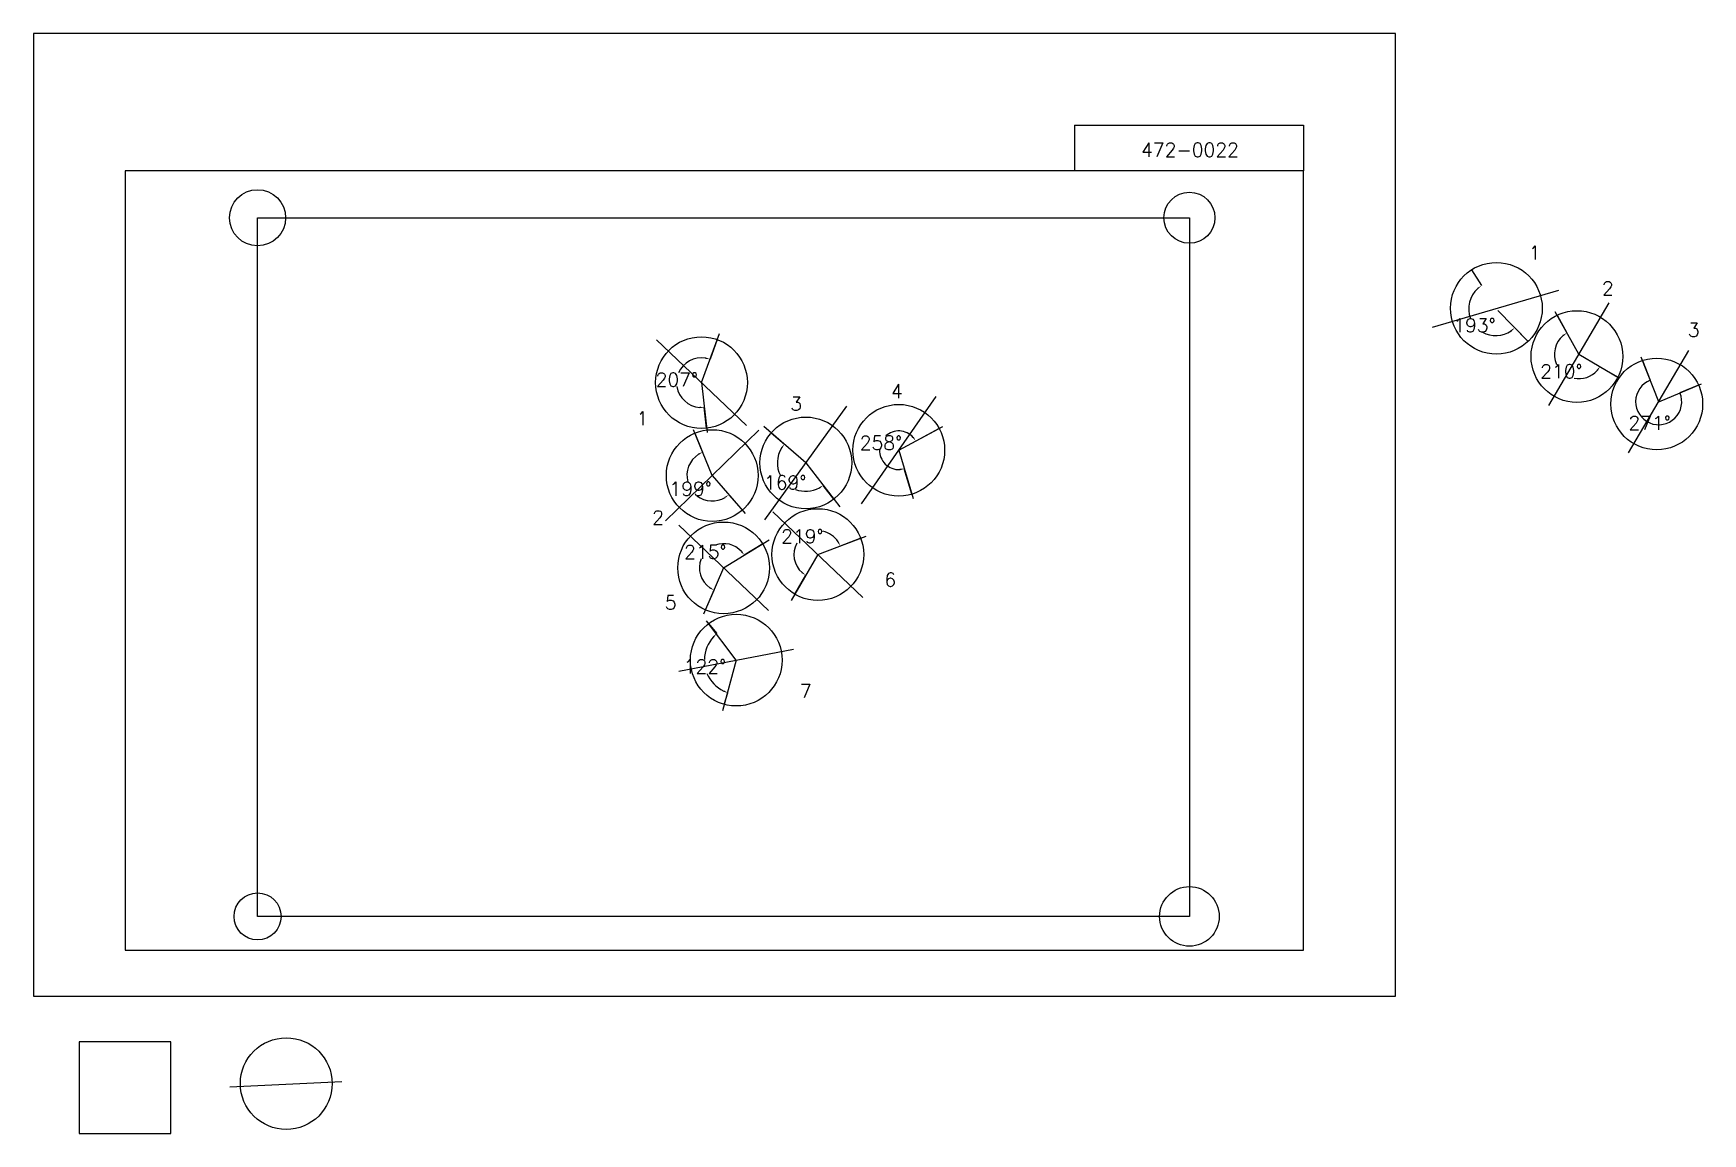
# Model space of a CAD drawing. Extents: x 0 to 1819984, y -150000 to 1050000.
import ezdxf

# ---------------------------------------------------------------- set-up
doc = ezdxf.new("R2010")
doc.units = 0
doc.header["$MEASUREMENT"] = 0
doc.layers.get('0').update_dxf_attribs({"linetype": 'CONTINUOUS'})
doc.layers.get('Defpoints').update_dxf_attribs({"linetype": 'CONTINUOUS'})
for name, color, linetype in [('_0-0_', 7, 'CONTINUOUS'), ('_0-1_V-nasSTD', 7, 'CONTINUOUS'), ('_0-2_番号', 7, 'CONTINUOUS'), ('ADD_LINE', 7, 'CONTINUOUS'), ('文字', 7, 'CONTINUOUS')]:
    doc.layers.add(name, color=color, linetype=linetype)
doc.layers.add('位置合わせ用', color=7, linetype='CONTINUOUS', plot=False)
doc.styles.get("Standard").update_dxf_attribs({"font": 'txt', "height": 15000, "bigfont": 'bigfont.shx'})
doc.dimstyles.get("Standard").update_dxf_attribs({"dimtxt": 0.18, "dimasz": 0.18, "dimexe": 0.18, "dimexo": 0.0625, "dimgap": 0.09, "dimtad": 0, "dimtih": 1, "dimtoh": 1, "dimdec": 4, "dimzin": 0, "dimdsep": 46, "dimtxsty": 'Standard', "dimcen": 0.09, "dimadec": 0, "dimazin": 0, "dimtfac": 1, "dimtdec": 4, "dimtofl": 0, "dimtmove": 0, "dimatfit": 3, "dimfxl": 1, "dimtolj": 1, "dimtzin": 0, "dimarcsym": 0})
picture_1 = doc.add_image_def('image1.jpg', size_in_pixel=(800, 600))

# ---------------------------------------------------------------- blocks, each defined once
blk = doc.blocks.new('-000-CCURVE_ORG002')
at = {"layer": '_0-0_', "color": 5, "linetype": 'Continuous'}
for p, q in [((30, -10), (10, -10)), ((10, -10), (10, -30)), ((30, -30), (30, -10)), ((10, -30), (30, -30))]:
    blk.add_line(p, q, dxfattribs=at)
blk = doc.blocks.new('-008-$$ATRU$$11$$背景色$$色$$0_0_0')
at = {"layer": '_0-2_番号'}
blk.add_blockref('-000-CCURVE_ORG002', (0, 0), dxfattribs=at)
blk = doc.blocks.new('*D27')
at = {"color": 0, "linetype": 'Continuous', "lineweight": -2}
for p, q in [((1568104, 792245), (1578880, 774840)), ((1629640, 714000), (1615070, 728792))]:
    blk.add_line(p, q, dxfattribs=at)
for start, end in [(131.496881, 201.309321), (240.743794, 304.832348)]:
    blk.add_arc((1594392, 749786), 29468, start, end, dxfattribs=at)
at = {"color": 0}
for points in [[(1575365, 771189), (1574370, 772526), (1578880, 774841)], [(1611756, 724957), (1610691, 726240), (1615070, 728792)]]:
    blk.add_solid(points, dxfattribs=at)
at = {"layer": 'Defpoints', "color": 0}
for p in [(1568104, 792245), (1565088, 746690), (1594392, 749786), (1629640, 714000)]:
    blk.add_point(p, dxfattribs=at)
at = {"color": 0, "linetype": 'Continuous', "insert": (1571223, 731578), "char_height": 15000, "attachment_point": 5}
blk.add_mtext('\\A1;193%%d', dxfattribs=at)
blk = doc.blocks.new('*D28')
at = {"color": 0, "linetype": 'Continuous', "lineweight": -2}
for p, q in [((1661270, 742552), (1672046, 723311)), ((1727583, 674939), (1708054, 686470))]:
    blk.add_line(p, q, dxfattribs=at)
for start, end in [(130.005432, 204.698825), (258.553097, 318.68482)]:
    blk.add_arc((1685082, 700035), 26678, start, end, dxfattribs=at)
at = {"color": 0}
for points in [[(1668405, 719784), (1667458, 721156), (1672046, 723311)], [(1705795, 681933), (1704445, 682911), (1708054, 686470)]]:
    blk.add_solid(points, dxfattribs=at)
at = {"layer": 'Defpoints', "color": 0}
for p in [(1661270, 742552), (1658755, 695717), (1685082, 700035), (1727583, 674939)]:
    blk.add_point(p, dxfattribs=at)
at = {"color": 0, "linetype": 'Continuous', "insert": (1666003, 681387), "char_height": 15000, "attachment_point": 5}
blk.add_mtext('\\A1;210%%d', dxfattribs=at)
blk = doc.blocks.new('*D31')
at = {"layer": 'ADD_LINE', "color": 0, "linetype": 'Continuous', "lineweight": -2}
for p, q in [((1754468, 693292), (1762933, 671691)), ((1815520, 666412), (1795295, 657972))]:
    blk.add_line(p, q, dxfattribs=at)
blk.add_arc((1772102, 648293), 25131, 111.399612, 22.651687, dxfattribs=at)
at = {"layer": 'ADD_LINE', "color": 0}
for points in [[(1762933, 671691), (1762933, 671692), (1762933, 671692)], [(1795295, 657972), (1795295, 657972), (1795295, 657972)]]:
    blk.add_solid(points, dxfattribs=at)
at = {"layer": 'Defpoints', "color": 0}
for p in [(1754468, 693293), (1815520, 666412), (1772102, 648293), (1781612, 625030)]:
    blk.add_point(p, dxfattribs=at)
at = {"layer": 'ADD_LINE', "color": 0, "linetype": 'Continuous', "insert": (1762293, 625154), "char_height": 15000, "attachment_point": 5}
blk.add_mtext('\\A1;271%%d', dxfattribs=at)
blk = doc.blocks.new('*D282')
at = {"color": 0, "linetype": 'Continuous', "lineweight": -2}
for p, q in [((745622, 716034), (737760, 694533)), ((734070, 619391), (731497, 642139))]:
    blk.add_line(p, q, dxfattribs=at)
for start, end in [(80.498816, 156.710953), (189.090192, 265.868123)]:
    blk.add_arc((728452, 669074), 27108, start, end, dxfattribs=at)
at = {"color": 0}
for points in [[(732713, 695004), (733139, 696616), (737760, 694534)], [(726515, 641204), (726481, 642871), (731497, 642139)]]:
    blk.add_solid(points, dxfattribs=at)
at = {"layer": 'Defpoints', "color": 0}
for p in [(745622, 716034), (708068, 686944), (728452, 669074), (734070, 619391)]:
    blk.add_point(p, dxfattribs=at)
at = {"color": 0, "linetype": 'Continuous', "insert": (701536, 672292), "char_height": 15000, "attachment_point": 5}
blk.add_mtext('\\A1;207%%d', dxfattribs=at)
blk = doc.blocks.new('*D283')
at = {"color": 0, "linetype": 'Continuous', "lineweight": -2}
for p, q in [((721257, 614013), (729720, 593304)), ((772983, 530001), (758302, 546882))]:
    blk.add_line(p, q, dxfattribs=at)
for start, end in [(122.610454, 194.644917), (232.726096, 300.630283)]:
    blk.add_arc((740172, 567729), 27629, start, end, dxfattribs=at)
at = {"color": 0}
for points in [[(725665, 590262), (724898, 591742), (729720, 593305)], [(754736, 543280), (753760, 544631), (758302, 546882)]]:
    blk.add_solid(points, dxfattribs=at)
at = {"layer": 'Defpoints', "color": 0}
for p in [(721257, 614014), (712552, 568457), (740172, 567729), (772983, 530001)]:
    blk.add_point(p, dxfattribs=at)
at = {"color": 0, "linetype": 'Continuous', "insert": (716645, 553244), "char_height": 15000, "attachment_point": 5}
blk.add_mtext('\\A1;199%%d', dxfattribs=at)
blk = doc.blocks.new('*D284')
at = {"color": 0, "linetype": 'Continuous', "lineweight": -2}
for p, q in [((804406, 614246), (818770, 601809)), ((872847, 542006), (861204, 557020))]:
    blk.add_line(p, q, dxfattribs=at)
for start, end in [(148.364411, 206.476232), (248.386751, 298.541528)]:
    blk.add_arc((842206, 581518), 31001, start, end, dxfattribs=at)
at = {"color": 0}
for points in [[(816484, 597285), (815140, 598271), (818770, 601810)], [(857474, 553587), (856563, 554982), (861204, 557020)]]:
    blk.add_solid(points, dxfattribs=at)
at = {"layer": 'Defpoints', "color": 0}
for p in [(804406, 614246), (812310, 573316), (842206, 581518), (872847, 542006)]:
    blk.add_point(p, dxfattribs=at)
at = {"color": 0, "linetype": 'Continuous', "insert": (819702, 560196), "char_height": 15000, "attachment_point": 5}
blk.add_mtext('\\A1;169%%d', dxfattribs=at)
blk = doc.blocks.new('*D285')
at = {"color": 0, "linetype": 'Continuous', "lineweight": -2}
for p, q in [((987551, 619056), (962081, 605308)), ((957746, 547363), (949529, 575116))]:
    blk.add_line(p, q, dxfattribs=at)
for start, end in [(41.997109, 132.262565), (178.413102, 272.854207)]:
    blk.add_arc((943552, 595306), 21057, start, end, dxfattribs=at)
at = {"color": 0}
for points in [[(958520, 608915), (959882, 609875), (962081, 605308)], [(944741, 573454), (944460, 575097), (949529, 575116)]]:
    blk.add_solid(points, dxfattribs=at)
at = {"layer": 'Defpoints', "color": 0}
for p in [(987551, 619056), (934852, 614481), (943552, 595306), (957746, 547363)]:
    blk.add_point(p, dxfattribs=at)
at = {"color": 0, "linetype": 'Continuous', "insert": (924109, 603389), "char_height": 15000, "attachment_point": 5}
blk.add_mtext('\\A1;258%%d', dxfattribs=at)
blk = doc.blocks.new('*D286')
at = {"color": 0, "linetype": 'Continuous', "lineweight": -2}
for p, q in [((795176, 493259), (775076, 480902)), ((732730, 421182), (742098, 442837))]:
    blk.add_line(p, q, dxfattribs=at)
for start, end in [(42.44812, 110.143351), (158.236635, 235.742297)]:
    blk.add_arc((752582, 467072), 26406, start, end, dxfattribs=at)
at = {"color": 0}
for points in [[(771401, 484393), (772732, 485396), (775076, 480902)], [(737315, 444518), (738119, 445978), (742098, 442837)]]:
    blk.add_solid(points, dxfattribs=at)
at = {"layer": 'Defpoints', "color": 0}
for p in [(746526, 492775), (795176, 493259), (752582, 467072), (732730, 421182)]:
    blk.add_point(p, dxfattribs=at)
at = {"color": 0, "linetype": 'Continuous', "insert": (732624, 484363), "char_height": 15000, "attachment_point": 5}
blk.add_mtext('\\A1;215%%d', dxfattribs=at)
blk = doc.blocks.new('*D287')
at = {"color": 0, "linetype": 'Continuous', "lineweight": -2}
for p, q in [((902039, 499327), (879687, 490824)), ((830343, 438228), (842282, 458948))]:
    blk.add_line(p, q, dxfattribs=at)
for start, end in [(151.73187, 229.050384), (31.82446, 77.647514)]:
    blk.add_arc((855306, 481550), 26086, start, end, dxfattribs=at)
at = {"color": 0}
for points in [[(876723, 494936), (878217, 495676), (879687, 490825)], [(837726, 461169), (838692, 462527), (842282, 458948)]]:
    blk.add_solid(points, dxfattribs=at)
at = {"layer": 'Defpoints', "color": 0}
for p in [(853531, 507576), (902039, 499327), (855306, 481550), (830343, 438228)]:
    blk.add_point(p, dxfattribs=at)
at = {"color": 0, "linetype": 'Continuous', "insert": (838386, 501405), "char_height": 15000, "attachment_point": 5}
blk.add_mtext('\\A1;219%%d', dxfattribs=at)
blk = doc.blocks.new('*D288')
at = {"color": 0, "linetype": 'Continuous', "lineweight": -2}
for p, q in [((736229, 406311), (745233, 395396)), ((753158, 318194), (757321, 330757))]:
    blk.add_line(p, q, dxfattribs=at)
for start, end in [(137.151312, 179.093463), (202.548873, 244.033956)]:
    blk.add_arc((769139, 366416), 37567, start, end, dxfattribs=at)
at = {"color": 0}
for points in [[(742168, 391358), (741024, 392571), (745233, 395396)], [(752376, 331870), (753005, 333414), (757321, 330757)]]:
    blk.add_solid(points, dxfattribs=at)
at = {"layer": 'Defpoints', "color": 0}
for p in [(736229, 406311), (769139, 366416), (736921, 347096), (753158, 318194)]:
    blk.add_point(p, dxfattribs=at)
at = {"color": 0, "linetype": 'Continuous', "insert": (732212, 359511), "char_height": 15000, "attachment_point": 5}
blk.add_mtext('\\A1;122%%d', dxfattribs=at)

msp = doc.modelspace()

# ---------------------------------------------------------------- linework, layer by layer
at = {"layer": '_0-1_V-nasSTD', "color": 7, "linetype": 'Continuous'}
for p, q in [((1485000, 1050000), (0, 1050000)), ((0, 1050000), (0, 0)), ((1485000, 1050000), (0, 1050000)), ((0, 1050000), (0, 0)), ((1485000, 0), (1485000, 1050000)), ((1485000, 0), (1485000, 1050000)), ((1135000, 950000), (1135000, 900000)), ((1135000, 950000), (1385000, 950000)), ((1385000, 950000), (1385000, 900000)), ((1385000, 900000), (100000, 900000)), ((100000, 900000), (100000, 50000)), ((1385000, 50000), (1385000, 900000)), ((100000, 50000), (1385000, 50000)), ((0, 0), (1485000, 0)), ((0, 0), (1485000, 0))]:
    msp.add_line(p, q, dxfattribs=at)
at = {"layer": 'ADD_LINE', "color": 1, "linetype": 'Continuous'}
for p, q in [((1525489.26411, 729736.80972), (1663294.76411, 769835.80972)), ((1652183.75, 644122.25), (1717980.25, 755947.75)), ((679536.875, 715731.5), (777366.125, 622417.5)), ((1739204, 592380), (1805000.5, 704205.5)), ((797393.75, 519469.25), (887019.25, 643565.75)), ((902875.93032, 536717.875), (984228.06968, 653894.125)), ((689326.5, 518176.5), (791016.5, 617281.5)), ((806390.875, 528207.5), (904220.125, 434893.5)), ((703666.875, 513729.5), (801496.125, 420415.5)), ((703890.75, 354472.25), (828849.25, 378360.75)), ((214262.32302, -98799.56876), (336470.78129, -93322.43898))]:
    msp.add_line(p, q, dxfattribs=at)
at = {"layer": 'ADD_LINE', "color": 5, "linetype": 'Continuous'}
for p, q in [((1596753.25, 747633.75), (1629814.8632, 713821.27417)), ((1685082, 700035), (1659184.32722, 746275.9796)), ((728451.5, 669074.5), (747995, 722524.5)), ((1685082, 700035), (1729204.75, 673981.25)), ((1772102.25, 648292.75), (1753088.25, 696812.75)), ((728451.5, 669074.5), (734581.5, 614863.5)), ((1772102.25, 648292.75), (1818728.75, 667751.25)), ((842206.5, 581517.5), (796354, 621217.5)), ((943552, 595306), (991555, 621217.5)), ((740171.5, 567729), (719756, 617687.5)), ((943552, 595306), (959080.5, 542854.5)), ((740171.5, 567729), (776233.5, 526264)), ((842206.5, 581517.5), (879305.5, 533677)), ((752581.5, 467072.5), (802354.5, 497672.5)), ((855305.5, 481550.5), (907897.5, 501555)), ((855305.5, 481550.5), (826357.5, 431311)), ((752581.5, 467072.5), (730698.5, 416485.5)), ((766370, 366416.5), (733875.5, 409426)), ((766370, 366416.5), (751171.5, 310942.5))]:
    msp.add_line(p, q, dxfattribs=at)
at = {"layer": 'ADD_LINE', "color": 5, "linetype": 'ByBlock'}
for centre in [(1595122.531, 750173.16957), (1682964.15392, 697503.40947), (728451.5, 669074.5), (1769984.40392, 645761.15947), (943552, 595306), (842206.5, 581517.5), (740171.5, 567729), (855305.5, 481550.5), (752581.5, 467072.5), (766370, 366416.5), (275704.61091, -95468.83904)]:
    msp.add_circle(centre, 50000, dxfattribs=at)
at = {"layer": '位置合わせ用', "color": 5, "linetype": 'Continuous'}
for centre, radius in [((244424.4, 848880.595), 30579.2687), ((1260424.4, 848880.595), 27848.33235), ((244424.4, 86880.595), 25672.78835), ((1260424.4, 86880.595), 32483.49996)]:
    msp.add_circle(centre, radius, dxfattribs=at)

# ---------------------------------------------------------------- block references
at = {"layer": '_0-0_', "xscale": 5000, "yscale": 5000, "zscale": 5000}
msp.add_blockref('-008-$$ATRU$$11$$背景色$$色$$0_0_0', (0, 0), dxfattribs=at)

# ---------------------------------------------------------------- texts
at = {"layer": '文字', "linetype": 'Continuous'}
msp.add_text('472-0022', height=15000, dxfattribs=at).set_placement((1207698.06436, 915464.91089))
at = {"layer": '文字', "color": 5, "linetype": 'Continuous'}
for s, p in [('1', (1630487.25, 803200.25)), ('2', (1710202.25, 764419.75)), ('3', (1803921.25, 719176.25)), ('4', (935002.5, 652316.5)), ('1', (657577.5, 622533)), ('3', (825246, 638528)), ('2', (674675.5, 514431)), ('6', (927832.5, 446591.5)), ('5', (688464, 421772.5)), ('7', (835725, 325253))]:
    msp.add_text(s, height=15000, dxfattribs=at).set_placement(p)

# ---------------------------------------------------------------- dimensions: what is measured, and where the dimension line sits
at = {"color": 5, "linetype": 'Continuous'}
for base, center, p1, p2, picture, middle in [((1565087.53393, 746690.32692), (1594392.01411, 749786.30972), (1568104.28301, 792244.70716), (1629640.37756, 713999.72255), '*D27', (1571223.47133, 731577.62241)), ((1658755.37189, 695717.29916), (1685082, 700035), (1661270.03834, 742551.88724), (1727582.99975, 674938.86655), '*D28', (1666003.1859, 681387.40657)), ((708067.62412, 686943.86933), (728451.5, 669074.5), (745621.75994, 716033.86726), (734069.53116, 619391.12526), '*D282', (701535.61095, 672291.90155)), ((934852.23791, 614481.25449), (943552, 595306), (987551.14742, 619056.2637), (957745.75707, 547362.93731), '*D285', (924108.8012, 603389.20885)), ((712552.467, 568457.36296), (740171.5, 567729), (721257.37325, 614013.50939), (772983.27398, 530001.19211), '*D283', (716644.59501, 553243.61986)), ((812310.16473, 573316.48521), (842206.5, 581517.5), (804406.2059, 614245.74111), (872846.74974, 542005.79166), '*D284', (819701.83004, 560196.44617)), ((853531.23287, 507575.86645), (855305.5, 481550.5), (902038.91105, 499326.5595), (830342.88394, 438227.66769), '*D287', (838385.81811, 501404.77126)), ((746525.76166, 492774.71803), (752581.5, 467072.5), (795175.69482, 493259.03409), (732730.1798, 421182.14059), '*D286', (732623.8915, 484363.24438)), ((736920.71258, 347096.10705), (769138.60034, 366416.5), (736229.27063, 406310.56514), (753158.12634, 318193.61752), '*D288', (732211.90572, 359510.77051))]:
    dim = msp.add_angular_dim_3p(base=base, center=center, p1=p1, p2=p2, dimstyle='Standard', override={"dimasz": 5000, "dimtmove": 2}, dxfattribs=at)
    dim.commit()
    dim.dimension.update_dxf_attribs({"geometry": picture, "text_midpoint": middle})
at = {"layer": 'ADD_LINE', "color": 5, "linetype": 'Continuous'}
dim = msp.add_angular_dim_3p(base=(1781611.89489, 625030.08669), center=(1772102.25, 648292.75), p1=(1754467.74397, 693292.55187), p2=(1815520.42476, 666412.32907), dimstyle='Standard', override={"dimtmove": 2}, dxfattribs=at)
dim.commit()
dim.dimension.update_dxf_attribs({"geometry": '*D31', "text_midpoint": (1762292.86514, 625154.49351)})

# ---------------------------------------------------------------- pictures from other files: only their frames are drawn
image = msp.add_image(picture_1, insert=(244424.4, 86880.595), size_in_units=(1016000, 762000), dxfattribs=at)
image.dxf.flags = 7

doc.saveas('drawing.dxf')
